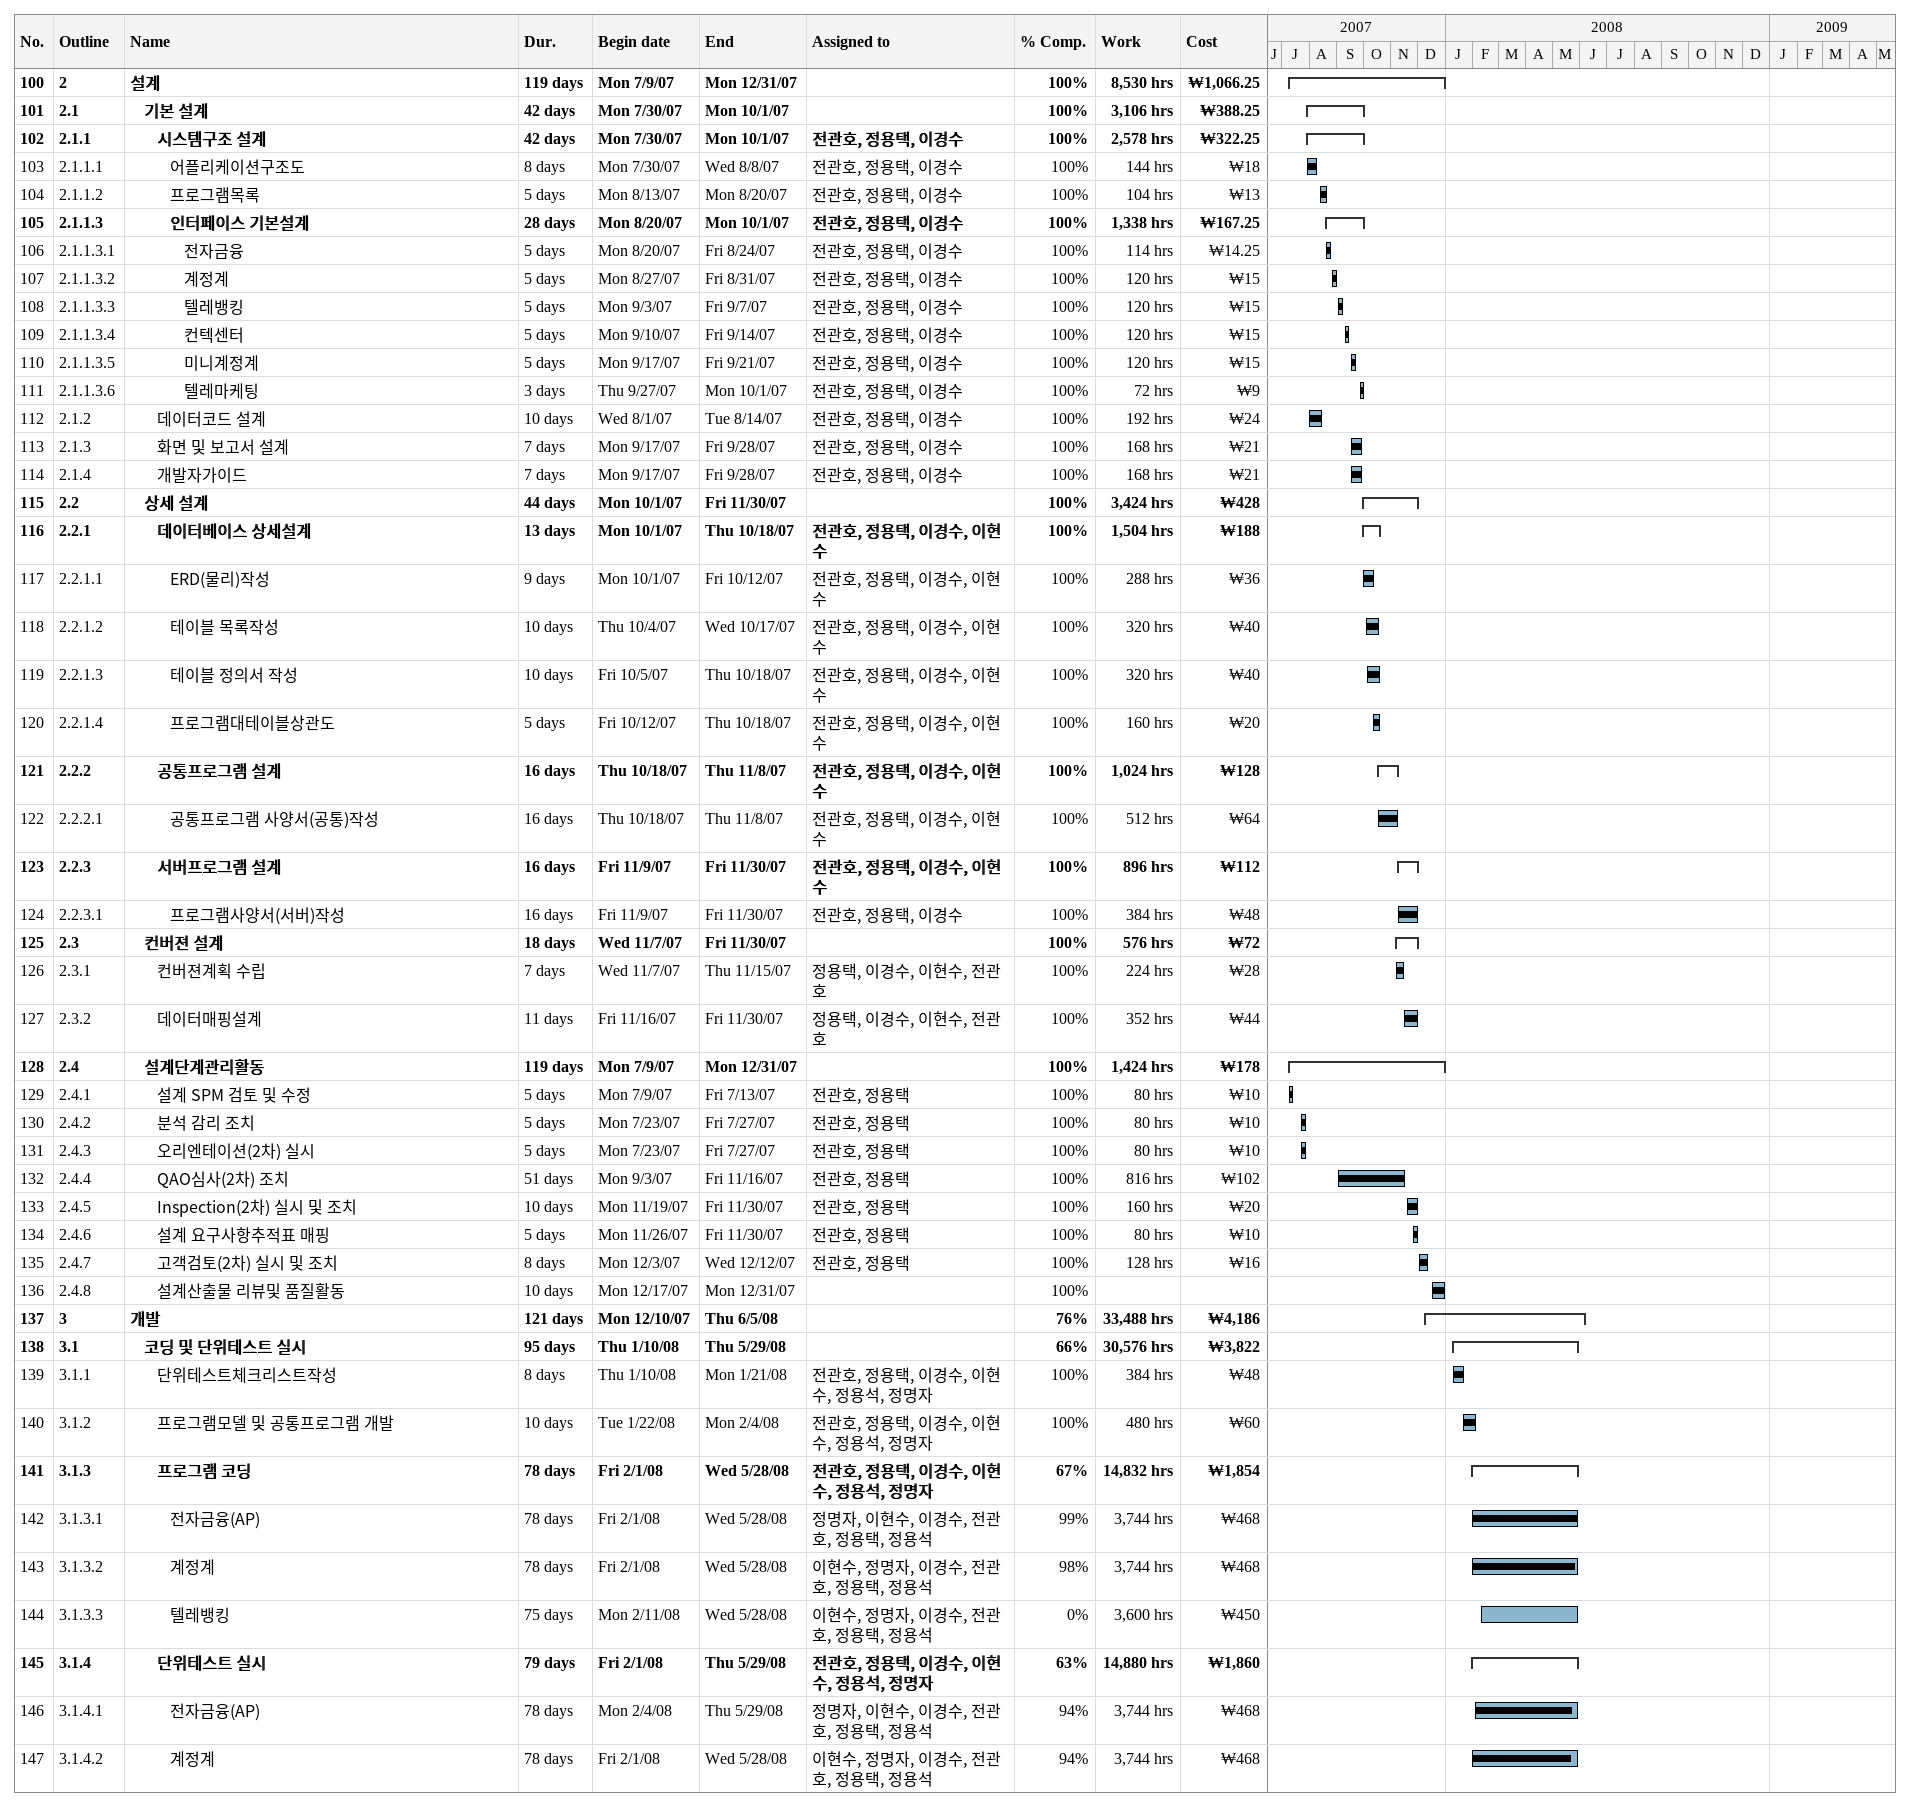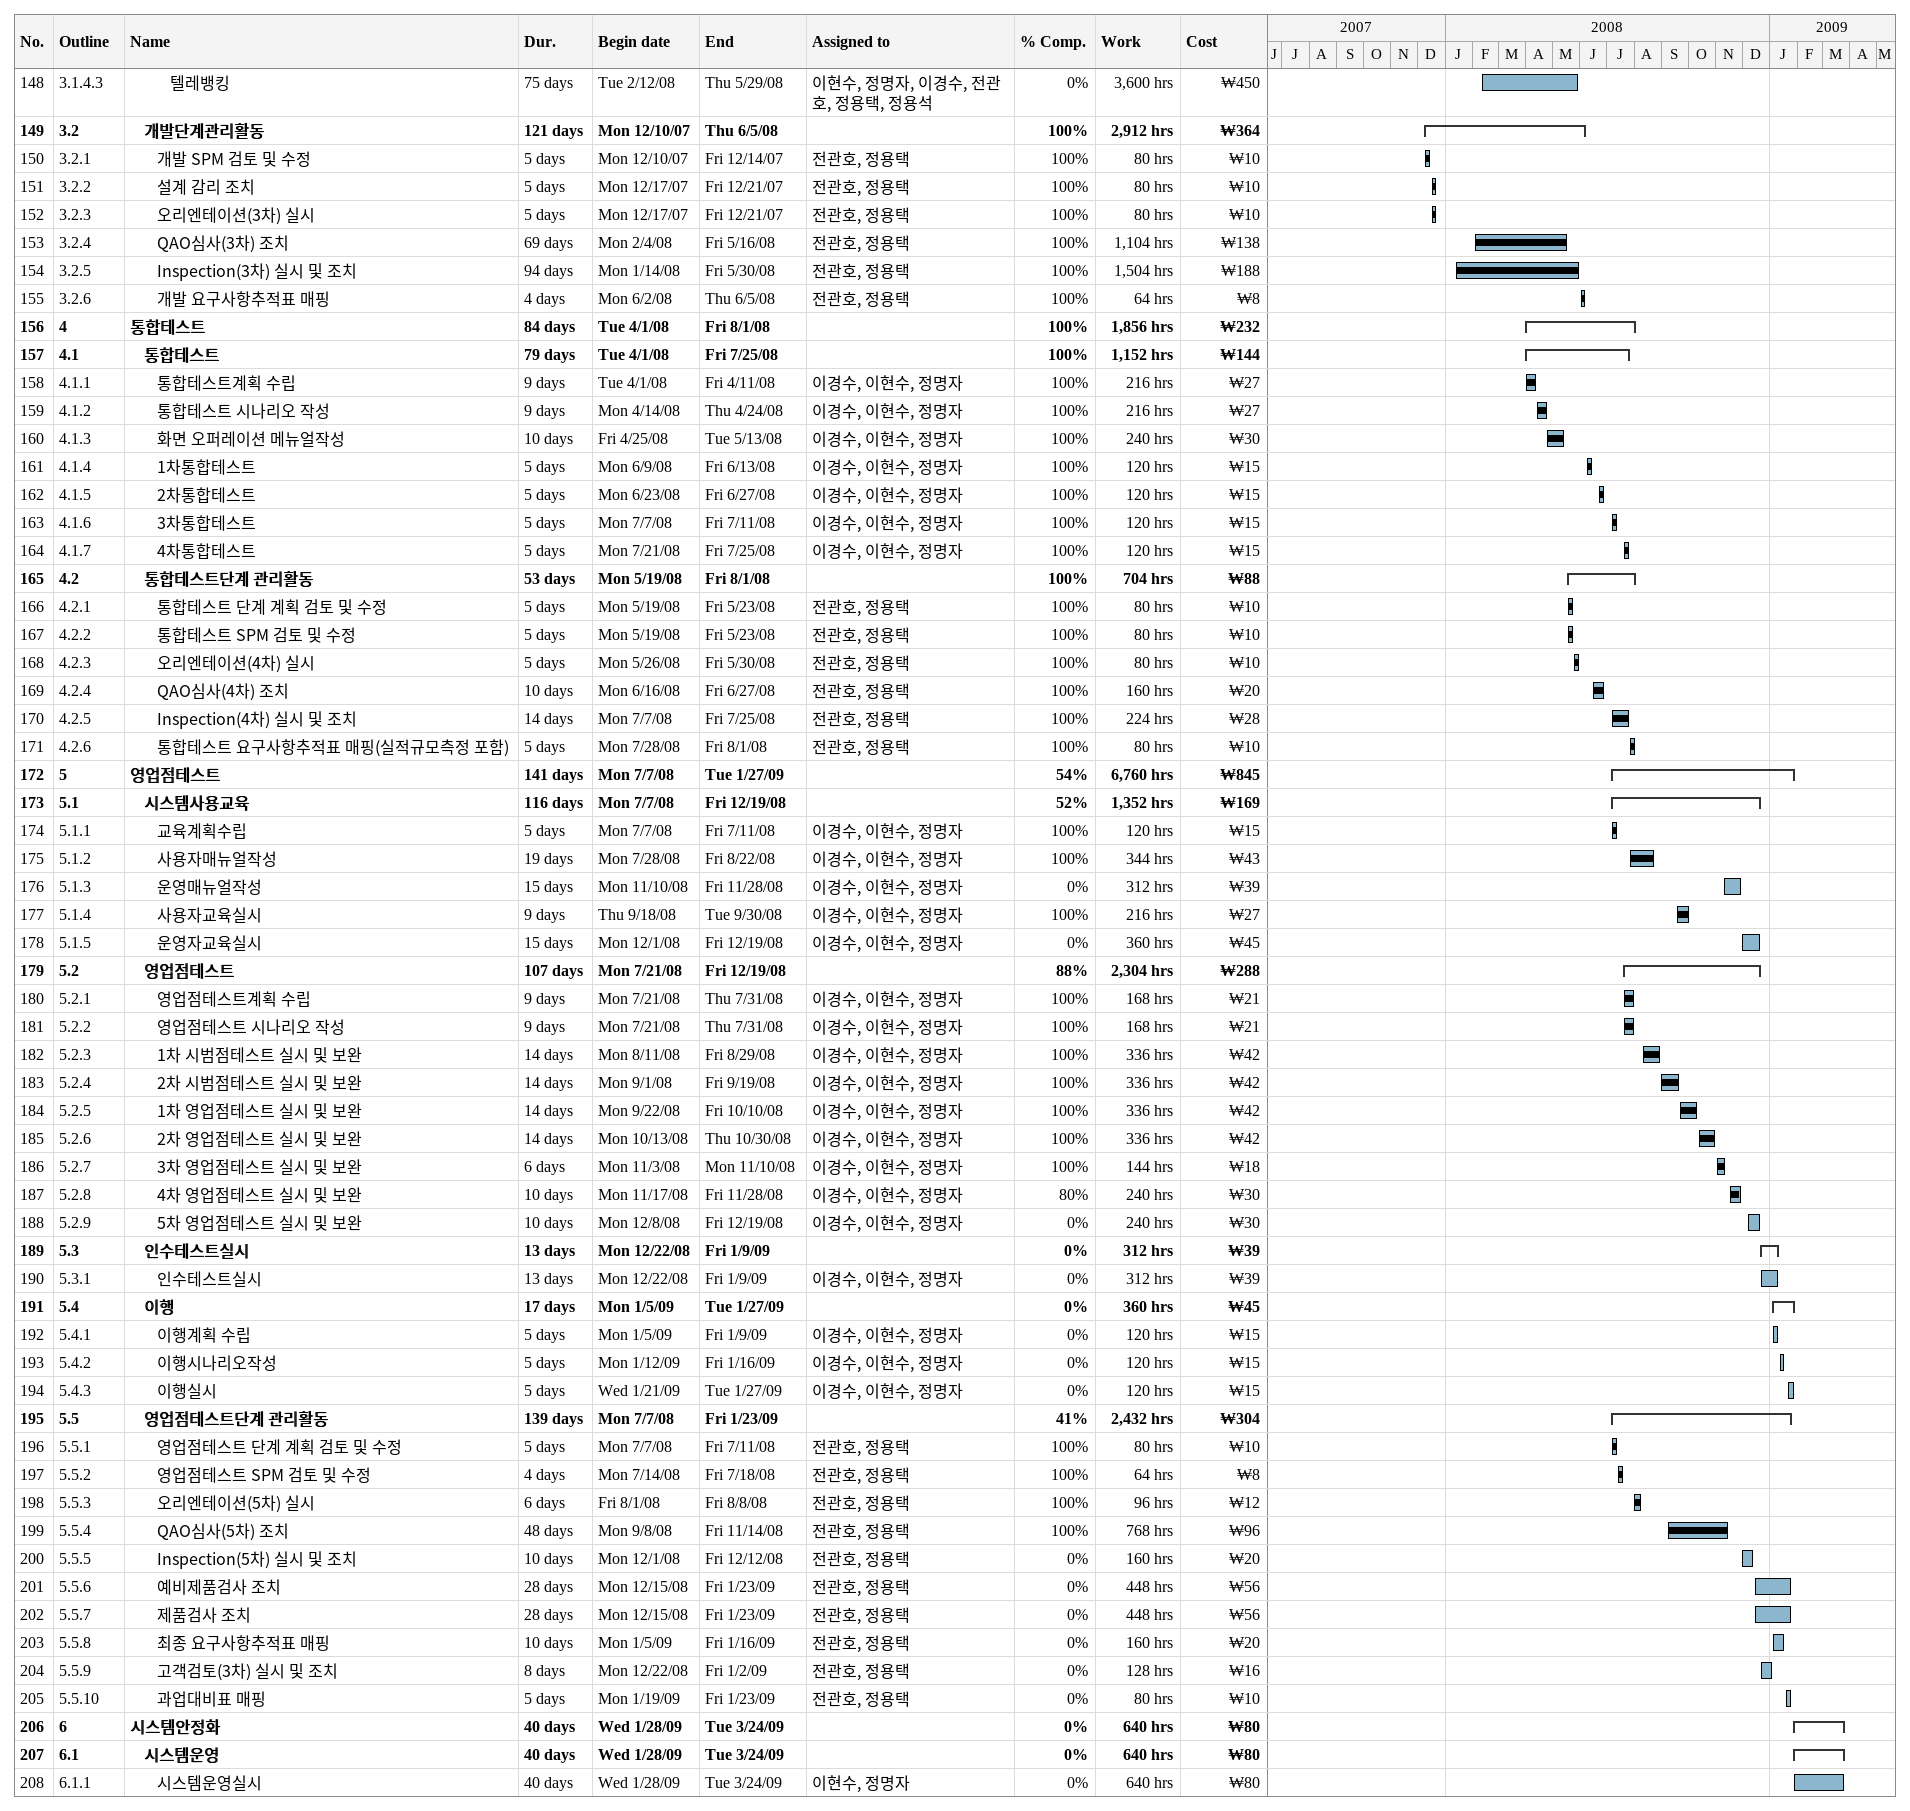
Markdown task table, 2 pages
| ID | WBS | Task | Duration | Start | Finish | Resources | % complete | Work (h) | Cost (₩) |
|---|---|---|---|---|---|---|---|---|---|
| 100 | 2 | **설계** | 119d | 2007-07-09 | 2007-12-31 |  | 100 | 8530 | 1066.25 |
| 101 | 2.1 | **기본 설계** | 42d | 2007-07-30 | 2007-10-01 |  | 100 | 3106 | 388.25 |
| 102 | 2.1.1 | **시스템구조 설계** | 42d | 2007-07-30 | 2007-10-01 | 전관호, 정용택, 이경수 | 100 | 2578 | 322.25 |
| 103 | 2.1.1.1 | 어플리케이션구조도 | 8d | 2007-07-30 | 2007-08-08 | 전관호, 정용택, 이경수 | 100 | 144 | 18 |
| 104 | 2.1.1.2 | 프로그램목록 | 5d | 2007-08-13 | 2007-08-20 | 전관호, 정용택, 이경수 | 100 | 104 | 13 |
| 105 | 2.1.1.3 | **인터페이스 기본설계** | 28d | 2007-08-20 | 2007-10-01 | 전관호, 정용택, 이경수 | 100 | 1338 | 167.25 |
| 106 | 2.1.1.3.1 | 전자금융 | 5d | 2007-08-20 | 2007-08-24 | 전관호, 정용택, 이경수 | 100 | 114 | 14.25 |
| 107 | 2.1.1.3.2 | 계정계 | 5d | 2007-08-27 | 2007-08-31 | 전관호, 정용택, 이경수 | 100 | 120 | 15 |
| 108 | 2.1.1.3.3 | 텔레뱅킹 | 5d | 2007-09-03 | 2007-09-07 | 전관호, 정용택, 이경수 | 100 | 120 | 15 |
| 109 | 2.1.1.3.4 | 컨텍센터 | 5d | 2007-09-10 | 2007-09-14 | 전관호, 정용택, 이경수 | 100 | 120 | 15 |
| 110 | 2.1.1.3.5 | 미니계정계 | 5d | 2007-09-17 | 2007-09-21 | 전관호, 정용택, 이경수 | 100 | 120 | 15 |
| 111 | 2.1.1.3.6 | 텔레마케팅 | 3d | 2007-09-27 | 2007-10-01 | 전관호, 정용택, 이경수 | 100 | 72 | 9 |
| 112 | 2.1.2 | 데이터코드 설계 | 10d | 2007-08-01 | 2007-08-14 | 전관호, 정용택, 이경수 | 100 | 192 | 24 |
| 113 | 2.1.3 | 화면 및 보고서 설계 | 7d | 2007-09-17 | 2007-09-28 | 전관호, 정용택, 이경수 | 100 | 168 | 21 |
| 114 | 2.1.4 | 개발자가이드 | 7d | 2007-09-17 | 2007-09-28 | 전관호, 정용택, 이경수 | 100 | 168 | 21 |
| 115 | 2.2 | **상세 설계** | 44d | 2007-10-01 | 2007-11-30 |  | 100 | 3424 | 428 |
| 116 | 2.2.1 | **데이터베이스 상세설계** | 13d | 2007-10-01 | 2007-10-18 | 전관호, 정용택, 이경수, 이현수 | 100 | 1504 | 188 |
| 117 | 2.2.1.1 | ERD(물리)작성 | 9d | 2007-10-01 | 2007-10-12 | 전관호, 정용택, 이경수, 이현수 | 100 | 288 | 36 |
| 118 | 2.2.1.2 | 테이블 목록작성 | 10d | 2007-10-04 | 2007-10-17 | 전관호, 정용택, 이경수, 이현수 | 100 | 320 | 40 |
| 119 | 2.2.1.3 | 테이블 정의서 작성 | 10d | 2007-10-05 | 2007-10-18 | 전관호, 정용택, 이경수, 이현수 | 100 | 320 | 40 |
| 120 | 2.2.1.4 | 프로그램대테이블상관도 | 5d | 2007-10-12 | 2007-10-18 | 전관호, 정용택, 이경수, 이현수 | 100 | 160 | 20 |
| 121 | 2.2.2 | **공통프로그램 설계** | 16d | 2007-10-18 | 2007-11-08 | 전관호, 정용택, 이경수, 이현수 | 100 | 1024 | 128 |
| 122 | 2.2.2.1 | 공통프로그램 사양서(공통)작성 | 16d | 2007-10-18 | 2007-11-08 | 전관호, 정용택, 이경수, 이현수 | 100 | 512 | 64 |
| 123 | 2.2.3 | **서버프로그램 설계** | 16d | 2007-11-09 | 2007-11-30 | 전관호, 정용택, 이경수, 이현수 | 100 | 896 | 112 |
| 124 | 2.2.3.1 | 프로그램사양서(서버)작성 | 16d | 2007-11-09 | 2007-11-30 | 전관호, 정용택, 이경수 | 100 | 384 | 48 |
| 125 | 2.3 | **컨버젼 설계** | 18d | 2007-11-07 | 2007-11-30 |  | 100 | 576 | 72 |
| 126 | 2.3.1 | 컨버젼계획 수립 | 7d | 2007-11-07 | 2007-11-15 | 정용택, 이경수, 이현수, 전관호 | 100 | 224 | 28 |
| 127 | 2.3.2 | 데이터매핑설계 | 11d | 2007-11-16 | 2007-11-30 | 정용택, 이경수, 이현수, 전관호 | 100 | 352 | 44 |
| 128 | 2.4 | **설계단계관리활동** | 119d | 2007-07-09 | 2007-12-31 |  | 100 | 1424 | 178 |
| 129 | 2.4.1 | 설계 SPM 검토 및 수정 | 5d | 2007-07-09 | 2007-07-13 | 전관호, 정용택 | 100 | 80 | 10 |
| 130 | 2.4.2 | 분석 감리 조치 | 5d | 2007-07-23 | 2007-07-27 | 전관호, 정용택 | 100 | 80 | 10 |
| 131 | 2.4.3 | 오리엔테이션(2차) 실시 | 5d | 2007-07-23 | 2007-07-27 | 전관호, 정용택 | 100 | 80 | 10 |
| 132 | 2.4.4 | QAO심사(2차) 조치 | 51d | 2007-09-03 | 2007-11-16 | 전관호, 정용택 | 100 | 816 | 102 |
| 133 | 2.4.5 | Inspection(2차) 실시 및 조치 | 10d | 2007-11-19 | 2007-11-30 | 전관호, 정용택 | 100 | 160 | 20 |
| 134 | 2.4.6 | 설계 요구사항추적표 매핑 | 5d | 2007-11-26 | 2007-11-30 | 전관호, 정용택 | 100 | 80 | 10 |
| 135 | 2.4.7 | 고객검토(2차) 실시 및 조치 | 8d | 2007-12-03 | 2007-12-12 | 전관호, 정용택 | 100 | 128 | 16 |
| 136 | 2.4.8 | 설계산출물 리뷰및 품질활동 | 10d | 2007-12-17 | 2007-12-31 |  | 100 |  |  |
| 137 | 3 | **개발** | 121d | 2007-12-10 | 2008-06-05 |  | 76 | 33488 | 4186 |
| 138 | 3.1 | **코딩 및 단위테스트 실시** | 95d | 2008-01-10 | 2008-05-29 |  | 66 | 30576 | 3822 |
| 139 | 3.1.1 | 단위테스트체크리스트작성 | 8d | 2008-01-10 | 2008-01-21 | 전관호, 정용택, 이경수, 이현수, 정용석, 정명자 | 100 | 384 | 48 |
| 140 | 3.1.2 | 프로그램모델 및 공통프로그램 개발 | 10d | 2008-01-22 | 2008-02-04 | 전관호, 정용택, 이경수, 이현수, 정용석, 정명자 | 100 | 480 | 60 |
| 141 | 3.1.3 | **프로그램 코딩** | 78d | 2008-02-01 | 2008-05-28 | 전관호, 정용택, 이경수, 이현수, 정용석, 정명자 | 67 | 14832 | 1854 |
| 142 | 3.1.3.1 | 전자금융(AP) | 78d | 2008-02-01 | 2008-05-28 | 정명자, 이현수, 이경수, 전관호, 정용택, 정용석 | 99 | 3744 | 468 |
| 143 | 3.1.3.2 | 계정계 | 78d | 2008-02-01 | 2008-05-28 | 이현수, 정명자, 이경수, 전관호, 정용택, 정용석 | 98 | 3744 | 468 |
| 144 | 3.1.3.3 | 텔레뱅킹 | 75d | 2008-02-11 | 2008-05-28 | 이현수, 정명자, 이경수, 전관호, 정용택, 정용석 | 0 | 3600 | 450 |
| 145 | 3.1.4 | **단위테스트 실시** | 79d | 2008-02-01 | 2008-05-29 | 전관호, 정용택, 이경수, 이현수, 정용석, 정명자 | 63 | 14880 | 1860 |
| 146 | 3.1.4.1 | 전자금융(AP) | 78d | 2008-02-04 | 2008-05-29 | 정명자, 이현수, 이경수, 전관호, 정용택, 정용석 | 94 | 3744 | 468 |
| 147 | 3.1.4.2 | 계정계 | 78d | 2008-02-01 | 2008-05-28 | 이현수, 정명자, 이경수, 전관호, 정용택, 정용석 | 94 | 3744 | 468 |
| 148 | 3.1.4.3 | 텔레뱅킹 | 75d | 2008-02-12 | 2008-05-29 | 이현수, 정명자, 이경수, 전관호, 정용택, 정용석 | 0 | 3600 | 450 |
| 149 | 3.2 | **개발단계관리활동** | 121d | 2007-12-10 | 2008-06-05 |  | 100 | 2912 | 364 |
| 150 | 3.2.1 | 개발 SPM 검토 및 수정 | 5d | 2007-12-10 | 2007-12-14 | 전관호, 정용택 | 100 | 80 | 10 |
| 151 | 3.2.2 | 설계 감리 조치 | 5d | 2007-12-17 | 2007-12-21 | 전관호, 정용택 | 100 | 80 | 10 |
| 152 | 3.2.3 | 오리엔테이션(3차) 실시 | 5d | 2007-12-17 | 2007-12-21 | 전관호, 정용택 | 100 | 80 | 10 |
| 153 | 3.2.4 | QAO심사(3차) 조치 | 69d | 2008-02-04 | 2008-05-16 | 전관호, 정용택 | 100 | 1104 | 138 |
| 154 | 3.2.5 | Inspection(3차) 실시 및 조치 | 94d | 2008-01-14 | 2008-05-30 | 전관호, 정용택 | 100 | 1504 | 188 |
| 155 | 3.2.6 | 개발 요구사항추적표 매핑 | 4d | 2008-06-02 | 2008-06-05 | 전관호, 정용택 | 100 | 64 | 8 |
| 156 | 4 | **통합테스트** | 84d | 2008-04-01 | 2008-08-01 |  | 100 | 1856 | 232 |
| 157 | 4.1 | **통합테스트** | 79d | 2008-04-01 | 2008-07-25 |  | 100 | 1152 | 144 |
| 158 | 4.1.1 | 통합테스트계획 수립 | 9d | 2008-04-01 | 2008-04-11 | 이경수, 이현수, 정명자 | 100 | 216 | 27 |
| 159 | 4.1.2 | 통합테스트 시나리오 작성 | 9d | 2008-04-14 | 2008-04-24 | 이경수, 이현수, 정명자 | 100 | 216 | 27 |
| 160 | 4.1.3 | 화면 오퍼레이션 메뉴얼작성 | 10d | 2008-04-25 | 2008-05-13 | 이경수, 이현수, 정명자 | 100 | 240 | 30 |
| 161 | 4.1.4 | 1차통합테스트 | 5d | 2008-06-09 | 2008-06-13 | 이경수, 이현수, 정명자 | 100 | 120 | 15 |
| 162 | 4.1.5 | 2차통합테스트 | 5d | 2008-06-23 | 2008-06-27 | 이경수, 이현수, 정명자 | 100 | 120 | 15 |
| 163 | 4.1.6 | 3차통합테스트 | 5d | 2008-07-07 | 2008-07-11 | 이경수, 이현수, 정명자 | 100 | 120 | 15 |
| 164 | 4.1.7 | 4차통합테스트 | 5d | 2008-07-21 | 2008-07-25 | 이경수, 이현수, 정명자 | 100 | 120 | 15 |
| 165 | 4.2 | **통합테스트단계 관리활동** | 53d | 2008-05-19 | 2008-08-01 |  | 100 | 704 | 88 |
| 166 | 4.2.1 | 통합테스트 단계 계획 검토 및 수정 | 5d | 2008-05-19 | 2008-05-23 | 전관호, 정용택 | 100 | 80 | 10 |
| 167 | 4.2.2 | 통합테스트 SPM 검토 및 수정 | 5d | 2008-05-19 | 2008-05-23 | 전관호, 정용택 | 100 | 80 | 10 |
| 168 | 4.2.3 | 오리엔테이션(4차) 실시 | 5d | 2008-05-26 | 2008-05-30 | 전관호, 정용택 | 100 | 80 | 10 |
| 169 | 4.2.4 | QAO심사(4차) 조치 | 10d | 2008-06-16 | 2008-06-27 | 전관호, 정용택 | 100 | 160 | 20 |
| 170 | 4.2.5 | Inspection(4차) 실시 및 조치 | 14d | 2008-07-07 | 2008-07-25 | 전관호, 정용택 | 100 | 224 | 28 |
| 171 | 4.2.6 | 통합테스트 요구사항추적표 매핑(실적규모측정 포함) | 5d | 2008-07-28 | 2008-08-01 | 전관호, 정용택 | 100 | 80 | 10 |
| 172 | 5 | **영업점테스트** | 141d | 2008-07-07 | 2009-01-27 |  | 54 | 6760 | 845 |
| 173 | 5.1 | **시스템사용교육** | 116d | 2008-07-07 | 2008-12-19 |  | 52 | 1352 | 169 |
| 174 | 5.1.1 | 교육계획수립 | 5d | 2008-07-07 | 2008-07-11 | 이경수, 이현수, 정명자 | 100 | 120 | 15 |
| 175 | 5.1.2 | 사용자매뉴얼작성 | 19d | 2008-07-28 | 2008-08-22 | 이경수, 이현수, 정명자 | 100 | 344 | 43 |
| 176 | 5.1.3 | 운영매뉴얼작성 | 15d | 2008-11-10 | 2008-11-28 | 이경수, 이현수, 정명자 | 0 | 312 | 39 |
| 177 | 5.1.4 | 사용자교육실시 | 9d | 2008-09-18 | 2008-09-30 | 이경수, 이현수, 정명자 | 100 | 216 | 27 |
| 178 | 5.1.5 | 운영자교육실시 | 15d | 2008-12-01 | 2008-12-19 | 이경수, 이현수, 정명자 | 0 | 360 | 45 |
| 179 | 5.2 | **영업점테스트** | 107d | 2008-07-21 | 2008-12-19 |  | 88 | 2304 | 288 |
| 180 | 5.2.1 | 영업점테스트계획 수립 | 9d | 2008-07-21 | 2008-07-31 | 이경수, 이현수, 정명자 | 100 | 168 | 21 |
| 181 | 5.2.2 | 영업점테스트 시나리오 작성 | 9d | 2008-07-21 | 2008-07-31 | 이경수, 이현수, 정명자 | 100 | 168 | 21 |
| 182 | 5.2.3 | 1차 시범점테스트 실시 및 보완 | 14d | 2008-08-11 | 2008-08-29 | 이경수, 이현수, 정명자 | 100 | 336 | 42 |
| 183 | 5.2.4 | 2차 시범점테스트 실시 및 보완 | 14d | 2008-09-01 | 2008-09-19 | 이경수, 이현수, 정명자 | 100 | 336 | 42 |
| 184 | 5.2.5 | 1차 영업점테스트 실시 및 보완 | 14d | 2008-09-22 | 2008-10-10 | 이경수, 이현수, 정명자 | 100 | 336 | 42 |
| 185 | 5.2.6 | 2차 영업점테스트 실시 및 보완 | 14d | 2008-10-13 | 2008-10-30 | 이경수, 이현수, 정명자 | 100 | 336 | 42 |
| 186 | 5.2.7 | 3차 영업점테스트 실시 및 보완 | 6d | 2008-11-03 | 2008-11-10 | 이경수, 이현수, 정명자 | 100 | 144 | 18 |
| 187 | 5.2.8 | 4차 영업점테스트 실시 및 보완 | 10d | 2008-11-17 | 2008-11-28 | 이경수, 이현수, 정명자 | 80 | 240 | 30 |
| 188 | 5.2.9 | 5차 영업점테스트 실시 및 보완 | 10d | 2008-12-08 | 2008-12-19 | 이경수, 이현수, 정명자 | 0 | 240 | 30 |
| 189 | 5.3 | **인수테스트실시** | 13d | 2008-12-22 | 2009-01-09 |  | 0 | 312 | 39 |
| 190 | 5.3.1 | 인수테스트실시 | 13d | 2008-12-22 | 2009-01-09 | 이경수, 이현수, 정명자 | 0 | 312 | 39 |
| 191 | 5.4 | **이행** | 17d | 2009-01-05 | 2009-01-27 |  | 0 | 360 | 45 |
| 192 | 5.4.1 | 이행계획 수립 | 5d | 2009-01-05 | 2009-01-09 | 이경수, 이현수, 정명자 | 0 | 120 | 15 |
| 193 | 5.4.2 | 이행시나리오작성 | 5d | 2009-01-12 | 2009-01-16 | 이경수, 이현수, 정명자 | 0 | 120 | 15 |
| 194 | 5.4.3 | 이행실시 | 5d | 2009-01-21 | 2009-01-27 | 이경수, 이현수, 정명자 | 0 | 120 | 15 |
| 195 | 5.5 | **영업점테스트단계 관리활동** | 139d | 2008-07-07 | 2009-01-23 |  | 41 | 2432 | 304 |
| 196 | 5.5.1 | 영업점테스트 단계 계획 검토 및 수정 | 5d | 2008-07-07 | 2008-07-11 | 전관호, 정용택 | 100 | 80 | 10 |
| 197 | 5.5.2 | 영업점테스트 SPM 검토 및 수정 | 4d | 2008-07-14 | 2008-07-18 | 전관호, 정용택 | 100 | 64 | 8 |
| 198 | 5.5.3 | 오리엔테이션(5차) 실시 | 6d | 2008-08-01 | 2008-08-08 | 전관호, 정용택 | 100 | 96 | 12 |
| 199 | 5.5.4 | QAO심사(5차) 조치 | 48d | 2008-09-08 | 2008-11-14 | 전관호, 정용택 | 100 | 768 | 96 |
| 200 | 5.5.5 | Inspection(5차) 실시 및 조치 | 10d | 2008-12-01 | 2008-12-12 | 전관호, 정용택 | 0 | 160 | 20 |
| 201 | 5.5.6 | 예비제품검사 조치 | 28d | 2008-12-15 | 2009-01-23 | 전관호, 정용택 | 0 | 448 | 56 |
| 202 | 5.5.7 | 제품검사 조치 | 28d | 2008-12-15 | 2009-01-23 | 전관호, 정용택 | 0 | 448 | 56 |
| 203 | 5.5.8 | 최종 요구사항추적표 매핑 | 10d | 2009-01-05 | 2009-01-16 | 전관호, 정용택 | 0 | 160 | 20 |
| 204 | 5.5.9 | 고객검토(3차) 실시 및 조치 | 8d | 2008-12-22 | 2009-01-02 | 전관호, 정용택 | 0 | 128 | 16 |
| 205 | 5.5.10 | 과업대비표 매핑 | 5d | 2009-01-19 | 2009-01-23 | 전관호, 정용택 | 0 | 80 | 10 |
| 206 | 6 | **시스템안정화** | 40d | 2009-01-28 | 2009-03-24 |  | 0 | 640 | 80 |
| 207 | 6.1 | **시스템운영** | 40d | 2009-01-28 | 2009-03-24 |  | 0 | 640 | 80 |
| 208 | 6.1.1 | 시스템운영실시 | 40d | 2009-01-28 | 2009-03-24 | 이현수, 정명자 | 0 | 640 | 80 |
